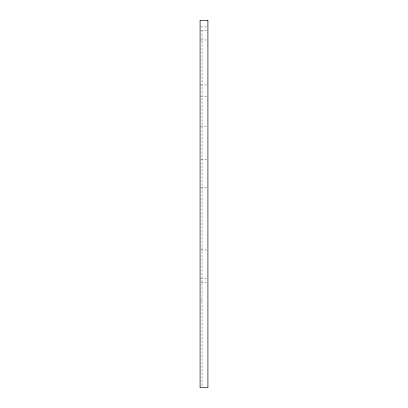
<?xml version="1.0" encoding="UTF-8"?>
<svg xmlns="http://www.w3.org/2000/svg" width="408" height="408" viewBox="0 0 408 408"><rect width="100%" height="100%" fill="white"/><g stroke="black" fill="none" stroke-linecap="round" stroke-linejoin="round"><path stroke-width="0.31" stroke-dasharray="2.04 1.53" d="M200.69 26.923L207.912 26.923M200.69 30.182L207.912 30.182M200.69 39.969L207.912 39.969M200.69 84.971L207.912 84.971M200.69 96.711L207.912 96.711M200.69 126.709L207.31 126.709M201.067 159.324L207.325 159.324M200.69 187.563L207.31 187.563M201.067 249.982L207.912 249.982M200.69 278.225L207.31 278.225M201.067 282.591L207.325 282.591M201.067 300.201L202.042 300.201M202.042 30.182L202.042 387.6"/><path stroke-width="0.61" d="M207.912 20.4L200.088 20.4L200.088 387.6L207.912 387.6L207.912 20.4"/></g></svg>
